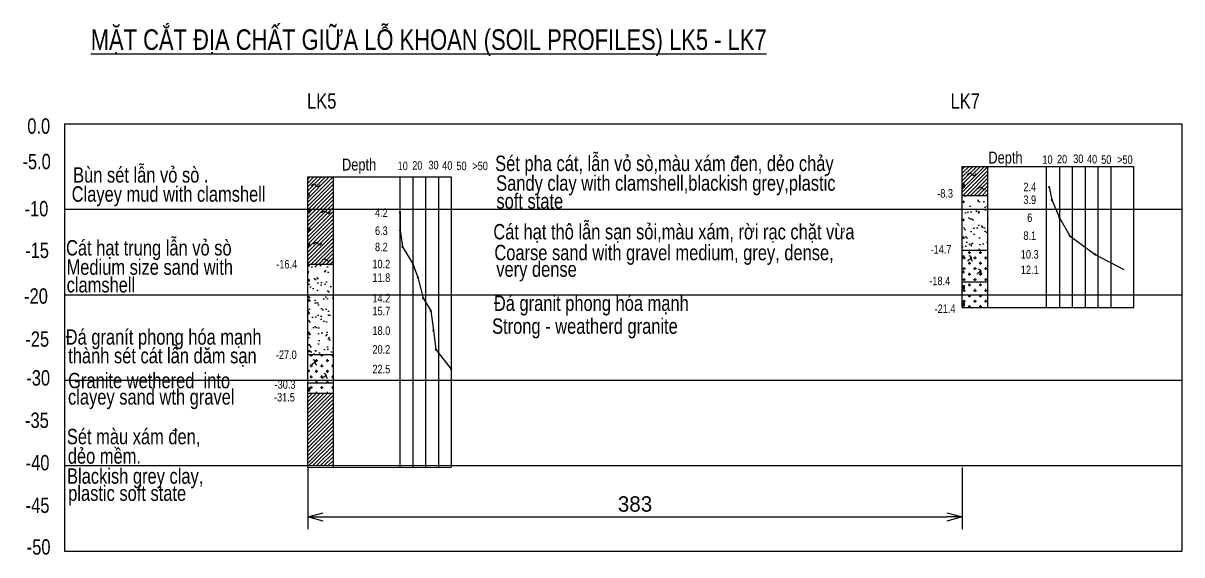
# Model space of a CAD drawing. Header units: millimetres. Extents: x -460 to 3871, y -2191 to 1614.
# Drawn here: x 788 to 1465, y -467 to -156 of the extents above; entities that cross this region are included whole.
import ezdxf
from ezdxf.enums import TextEntityAlignment as Align

# ---------------------------------------------------------------- set-up
doc = ezdxf.new("R2010")
doc.units = ezdxf.units.MM
for name, color, linetype in [('03_Dimension line', 4, 'Continuous'), ('ANN-SMTEXT', 4, 'Continuous'), ('HATCH', 8, 'Continuous'), ('Layer1', 7, 'Continuous'), ('Layer3', 7, 'Continuous'), ('Layer5', 7, 'Continuous'), ('LEGEND', 7, 'Continuous')]:
    doc.layers.add(name, color=color, linetype=linetype)
doc.layers.add('SPT Lines', color=7, linetype='Continuous', lineweight=30)
doc.styles.add('Kich Thuoc', font='vn_vni.shx')
doc.styles.add('vn_vni', font='vn_vni.shx', dxfattribs={"width": 0.8})
doc.dimstyles.new('D500', dxfattribs={"dimscale": 6, "dimtxt": 1.5, "dimasz": 1.5, "dimexe": 1.2, "dimexo": 0, "dimgap": 0.5, "dimtad": 1, "dimdec": 0, "dimzin": 0, "dimdsep": 46, "dimtxsty": 'Kich Thuoc', "dimblk": 'OPEN30', "dimcen": 0.09, "dimclrd": 256, "dimclre": 256, "dimclrt": 256, "dimadec": 0, "dimazin": 0, "dimtfac": 1, "dimtdec": 0, "dimtmove": 0, "dimatfit": 3, "dimldrblk": 'OPEN30', "dimfxl": 1, "dimtolj": 1, "dimtzin": 0, "dimarcsym": 0})

# ---------------------------------------------------------------- blocks, each defined once
blk = doc.blocks.new('WeaSym')
at = {"layer": 'Layer5'}
for points, knots in [([(0.29, 0.4), (0.22, 0.37), (0.1, 0.31), (-0.13, 0.23), (-0.3, -0.06), (-0.19, -0.64), (-0.96, -0.88), (-1.56, -1.18), (-1.63, -1.55), (-1.66, -1.7)], [0, 0, 0, 0, 0.248602, 0.391484, 0.732345, 1.135543, 1.988104, 2.650597, 3.069283, 3.069283, 3.069283, 3.069283]), ([(-1.03, 1.5), (-0.7, 1.41), (-0.06, 1.23), (0.35, 0.2), (0.38, -0.85), (0.85, -1.43), (1.06, -1.68)], [0, 0, 0, 0, 0.980013, 1.868212, 3.088691, 4.043605, 4.043605, 4.043605, 4.043605])]:
    blk.add_open_spline(points, degree=3, knots=knots, dxfattribs=at)
blk = doc.blocks.new('Mud')
at = {"layer": 'Layer1'}
blk.add_open_spline([(-2.54, -0.48), (-2.35, -0.21), (-2.01, 0.28), (-1.25, 0.76), (-0.41, 0.43), (0.13, -0.11), (0.69, -0.75), (1.53, -0.95), (2.04, -0.32), (2.26, 0.06), (2.38, 0.27)], degree=3, knots=[0, 0, 0, 0, 1.010535, 1.796684, 2.438777, 3.51977, 4.07449, 5.00931, 5.585625, 6.332998, 6.332998, 6.332998, 6.332998], dxfattribs=at)
blk = doc.blocks.new('_Open30')
at = {"color": 0, "linetype": 'ByBlock', "lineweight": -2}
for p, q in [((-1, 0.268), (0, 0)), ((0, 0), (-1, -0.268)), ((0, 0), (-1, 0))]:
    blk.add_line(p, q, dxfattribs=at)
blk = doc.blocks.new('*D14')
at = {"layer": '03_Dimension line', "lineweight": -2, "transparency": 16777216}
for p, q in [((954.04, -415.7), (954.04, -451.9)), ((1337.04, -415.7), (1337.04, -451.9)), ((963.04, -444.7), (1328.04, -444.7))]:
    blk.add_line(p, q, dxfattribs=at)
at = {"layer": 'DEFPOINTS', "color": 0, "transparency": 16777216}
for p in [(954.04, -415.7), (1337.04, -415.7), (1337.04, -444.7)]:
    blk.add_point(p, dxfattribs=at)
at = {"layer": '03_Dimension line', "lineweight": -2, "transparency": 16777216, "xscale": 9, "yscale": 9, "zscale": 9, "rotation": 180}
blk.add_blockref('_Open30', (954.04, -444.7), dxfattribs=at)
at = {"layer": '03_Dimension line', "lineweight": -2, "transparency": 16777216, "xscale": 9, "yscale": 9, "zscale": 9}
blk.add_blockref('_Open30', (1337.04, -444.7), dxfattribs=at)
at = {"layer": '03_Dimension line', "transparency": 16777216, "insert": (1145.54, -437.2), "char_height": 9, "attachment_point": 5, "style": 'Kich Thuoc'}
blk.add_mtext('\\A1;383', dxfattribs=at)

msp = doc.modelspace()

# ---------------------------------------------------------------- hatches: boundary and pattern name
at = {"layer": 'HATCH'}
h = msp.add_hatch(dxfattribs=at)
h.set_pattern_fill('ANSI31', color=256, scale=0.5, style=0)
h.paths.add_polyline_path([(1352.04, -239.58), (1337.04, -239.58), (1337.04, -249.83), (1338.04, -249.83), (1338.04, -251.83), (1337.04, -251.83), (1337.04, -256.58), (1352.04, -256.58)])
h = msp.add_hatch(dxfattribs=at)
h.set_pattern_fill('ANSI31', color=256, scale=0.5, style=0)
h.paths.add_polyline_path([(969.04, -245.7), (954.04, -245.7), (954.04, -257.7), (969.04, -257.7)])
h.paths.add_polyline_path([(969.04, -257.7), (954.04, -257.7), (954.04, -264.95), (955.04, -264.95), (955.04, -266.95), (954.04, -266.95), (954.04, -275.45), (955.04, -275.45), (955.04, -277.45), (954.04, -277.45), (954.04, -284.7), (955.04, -284.7), (955.04, -286.7), (954.04, -286.7), (954.04, -296.7), (969.04, -296.7)])
h = msp.add_hatch(dxfattribs=at)
h.set_pattern_fill('ANSI31', color=256, scale=0.5, style=0)
h.paths.add_polyline_path([(969.04, -372.2), (954.04, -372.2), (954.04, -414.7), (969.04, -414.7)])
h.paths.add_polyline_path([(930.72, -378.4), (950.17, -378.4), (950.17, -370.9), (930.72, -370.9)], flags=9)
at = {"layer": 'Layer3'}
h = msp.add_hatch(dxfattribs=at)
h.set_pattern_fill('AR-SAND', color=256, scale=0.15, style=0)
h.set_pattern_definition([(37.5, (26.036, -429.581), (-0.240005, 7.341199), [0, -5.7912, 0, -6.477, 0, -6.19125]), (7.5, (26.036, -429.581), (6.74285, 10.75238), [0, -3.1242, 0, -5.2197, 0, -2.00025]), (327.5, (21.3496, -429.581), (11.864886, 0.021558), [0, -1.905, 0, -6.858, 0, -8.9535]), (317.5, (21.35, -429.581), (11.45335, 3.34394), [0, -0.9525, 0, -4.4958, 0, -5.1435])])
h.paths.add_polyline_path([(1352.04, -256.58), (1337.04, -256.58), (1337.04, -273.08), (1352.04, -273.08)])
h.paths.add_polyline_path([(1352.04, -273.08), (1337.04, -273.08), (1337.04, -288.58), (1352.04, -288.58)])
h = msp.add_hatch(dxfattribs=at)
h.set_pattern_fill('AR-SAND', color=256, scale=0.15, style=0)
h.set_pattern_definition([(37.5, (63.0444, -435.7016), (-0.240005, 7.3412), [0, -5.7912, 0, -6.477, 0, -6.19125]), (7.5, (63.044, -435.702), (6.74285, 10.75238), [0, -3.1242, 0, -5.2197, 0, -2.00025]), (327.5, (58.358, -435.7016), (11.864886, 0.021558), [0, -1.905, 0, -6.858, 0, -8.9535]), (317.5, (58.358, -435.702), (11.45335, 3.34394), [0, -0.9525, 0, -4.4958, 0, -5.1435])])
h.paths.add_polyline_path([(969.04, -296.7), (954.04, -296.7), (954.04, -349.7), (969.04, -349.7)])
at = {"layer": 'Layer5'}
h = msp.add_hatch(dxfattribs=at)
h.set_pattern_fill('CROSS', color=256, scale=0.5, style=0)
h.set_pattern_definition([(0, (26.036, -429.5813), (3.175, 3.175), [1.5875, -4.7625]), (90, (26.8297, -430.375), (-3.175, 3.175), [1.5875, -4.7625])])
h.paths.add_polyline_path([(1352.04, -288.58), (1337.04, -288.58), (1337.04, -309.33), (1338.04, -309.33), (1338.04, -311.33), (1337.04, -311.33), (1337.04, -319.33), (1338.04, -319.33), (1338.04, -321.33), (1337.04, -321.33), (1337.04, -322.08), (1352.04, -322.08)])
h = msp.add_hatch(dxfattribs=at)
h.set_pattern_fill('CROSS', color=256, scale=0.5, style=0)
h.set_pattern_definition([(0, (63.0444, -435.7016), (3.175, 3.175), [1.5875, -4.7625]), (90, (63.838, -436.4954), (-3.175, 3.175), [1.5875, -4.7625])])
h.paths.add_polyline_path([(969.04, -349.7), (954.04, -349.7), (954.04, -366.2), (969.04, -366.2)])
h.paths.add_polyline_path([(969.04, -366.2), (954.04, -366.2), (954.04, -369.2), (955.04, -369.2), (955.04, -371.2), (954.04, -371.2), (954.04, -372.2), (969.04, -372.2)])

# ---------------------------------------------------------------- linework, layer by layer
at = {"color": 5}
msp.add_line((1465.46, -214.7), (1465.46, -464.7), dxfattribs=at)
for p, q in [((1337.04, -322.08), (1337.04, -239.58)), ((1337.04, -322.08), (1337.04, -239.7)), ((1337.04, -322.08), (1337.04, -240.08)), ((1352.04, -322.08), (1352.04, -239.58)), ((1386.34, -322.18), (1386.34, -239.68)), ((1386.34, -322.18), (1386.34, -239.68)), ((1393.84, -239.68), (1393.84, -322.18)), ((1401.34, -239.68), (1401.34, -322.18)), ((1408.84, -239.68), (1408.84, -322.18)), ((1416.34, -239.68), (1416.34, -322.18)), ((1423.84, -239.68), (1423.84, -322.18)), ((1437.34, -322.18), (1437.34, -239.58)), ((1008.05, -415.67), (1008.05, -245.67)), ((1008.05, -415.67), (1008.05, -245.67)), ((1015.55, -245.67), (1015.55, -415.67)), ((1023.05, -245.67), (1023.05, -415.67)), ((1030.55, -245.67), (1030.55, -415.67)), ((1038.05, -245.67), (1038.05, -415.67)), ((954.04, -415.7), (1038.05, -415.67))]:
    msp.add_line(p, q)
for points in [[(811.74, -214.7), (1465.46, -214.7)], [(811.74, -264.7), (1465.46, -264.7)], [(811.74, -314.7), (1465.46, -314.7)], [(811.74, -364.7), (1465.46, -364.7)], [(811.74, -464.7), (1465.46, -464.7)]]:
    msp.add_lwpolyline(points, dxfattribs=at)
for points in [[(1337.04, -239.58), (1437.34, -239.58)], [(954.04, -245.7), (1038.05, -245.7)]]:
    msp.add_lwpolyline(points)
for points in [[(1337.04, -251.83), (1337.04, -249.83), (1338.04, -249.83), (1338.04, -251.83)], [(954.04, -266.95), (954.04, -264.95), (955.04, -264.95), (955.04, -266.95)], [(954.04, -277.45), (954.04, -275.45), (955.04, -275.45), (955.04, -277.45)], [(954.04, -286.7), (954.04, -284.7), (955.04, -284.7), (955.04, -286.7)], [(1337.04, -311.33), (1337.04, -309.33), (1338.04, -309.33), (1338.04, -311.33)], [(1337.04, -321.33), (1337.04, -319.33), (1338.04, -319.33), (1338.04, -321.33)], [(954.04, -371.2), (954.04, -369.2), (955.04, -369.2), (955.04, -371.2)]]:
    msp.add_lwpolyline(points, close=True)
for points in [[(1337.04, -249.83), (1338.04, -249.83), (1337.04, -251.83), (1338.04, -251.83)], [(954.04, -264.95), (955.04, -264.95), (954.04, -266.95), (955.04, -266.95)], [(954.04, -275.45), (955.04, -275.45), (954.04, -277.45), (955.04, -277.45)], [(954.04, -284.7), (955.04, -284.7), (954.04, -286.7), (955.04, -286.7)], [(1337.04, -309.33), (1338.04, -309.33), (1337.04, -311.33), (1338.04, -311.33)], [(1337.04, -319.33), (1338.04, -319.33), (1337.04, -321.33), (1338.04, -321.33)], [(954.04, -369.2), (955.04, -369.2), (954.04, -371.2), (955.04, -371.2)]]:
    msp.add_solid(points)
at = {"layer": 'Layer1'}
msp.add_line((811.74, -214.7), (811.74, -464.7), dxfattribs=at)
at = {"layer": 'Layer1', "color": 0}
for p, q in [((954.04, -415.7), (954.04, -245.7)), ((969.04, -415.7), (969.04, -245.7))]:
    msp.add_line(p, q, dxfattribs=at)
at = {"layer": 'Layer1', "color": 5}
msp.add_line((954.04, -372.2), (969.04, -372.2), dxfattribs=at)
msp.add_lwpolyline([(811.74, -414.7), (1465.46, -414.7)], dxfattribs=at)
at = {"layer": 'LEGEND'}
for p, q in [((1337.04, -256.58), (1352.04, -256.58)), ((1337.04, -288.58), (1352.04, -288.58)), ((954.04, -296.7), (969.04, -296.7)), ((1337.04, -307.08), (1352.04, -307.08)), ((1337.04, -322.08), (1437.34, -322.08)), ((1337.04, -322.08), (1352.04, -322.08)), ((954.04, -349.7), (969.04, -349.7)), ((954.04, -366.2), (969.04, -366.2))]:
    msp.add_line(p, q, dxfattribs=at)
for centre, start, end in [((954.79, -256.2), 0, 180), ((954.79, -256.2), 180, 0), ((1337.79, -260.33), 0, 180), ((1337.79, -260.33), 180, 0), ((1337.79, -270.83), 0, 180), ((1337.79, -270.83), 180, 0), ((1337.79, -281.33), 0, 180), ((1337.79, -281.33), 180, 0), ((954.79, -297.45), 0, 180), ((954.79, -297.45), 180, 0), ((1337.79, -292.33), 0, 180), ((1337.79, -292.33), 180, 0), ((1337.79, -301.33), 0, 180), ((1337.79, -301.33), 180, 0), ((954.79, -306.2), 0, 180), ((954.79, -306.2), 180, 0), ((954.79, -317.95), 0, 180), ((954.79, -317.95), 180, 0), ((954.79, -325.45), 0, 180), ((954.79, -325.45), 180, 0), ((954.79, -336.95), 0, 180), ((954.79, -336.95), 180, 0), ((954.79, -347.7), 0, 180), ((954.79, -347.7), 180, 0), ((954.79, -359.2), 0, 180), ((954.79, -359.2), 180, 0)]:
    msp.add_arc(centre, 0.375, start, end, dxfattribs=at)
at = {"layer": 'LEGEND', "color": 1}
for centre, major_axis, start_param, end_param in [((1387.84, -251.68), (-0.375, 0), 3.141593, 6.283185), ((1387.84, -251.68), (-0.375, 0), 0, 3.141593), ((1389.34, -259.18), (-0.375, 0), 3.141593, 6.283185), ((1389.34, -259.18), (-0.375, 0), 0, 3.141593), ((1008.05, -266.67), (0.375, 0), 0, 3.141593), ((1008.05, -266.67), (0.375, 0), 3.141593, 6.283185), ((1393.84, -269.68), (-0.375, 0), 3.141593, 6.283185), ((1393.84, -269.68), (-0.375, 0), 0, 3.141593), ((1008.05, -277.17), (0.375, 0), 0, 3.141593), ((1008.05, -277.17), (0.375, 0), 3.141593, 6.283185), ((1399.84, -280.18), (-0.375, 0), 3.141593, 6.283185), ((1399.84, -280.18), (-0.375, 0), 0, 3.141593), ((1009.55, -286.67), (0.375, 0), 0, 3.141593), ((1009.55, -286.67), (0.375, 0), 3.141593, 6.283185), ((1414.84, -291.18), (-0.375, 0), 3.141593, 6.283185), ((1414.84, -291.18), (-0.375, 0), 0, 3.141593), ((1015.55, -296.67), (0.375, 0), 0, 3.141593), ((1015.55, -296.67), (0.375, 0), 3.141593, 6.283185), ((1018.55, -304.67), (0.375, 0), 0, 3.141593), ((1018.55, -304.67), (0.375, 0), 3.141593, 6.283185), ((1021.55, -316.67), (0.375, 0), 0, 3.141593), ((1021.55, -316.67), (0.375, 0), 3.141593, 6.283185), ((1026.05, -324.17), (0.375, 0), 0, 3.141593), ((1026.05, -324.17), (0.375, 0), 3.141593, 6.283185), ((1027.55, -335.67), (0.375, 0), 0, 3.141593), ((1027.55, -335.67), (0.375, 0), 3.141593, 6.283185), ((1029.05, -346.67), (0.375, 0), 0, 3.141593), ((1029.05, -346.67), (0.375, 0), 3.141593, 6.283185), ((1038.05, -358.17), (0.375, 0), 0, 3.141593), ((1038.05, -358.17), (0.375, 0), 3.141593, 6.283185)]:
    msp.add_ellipse(centre, major_axis=major_axis, ratio=0.666667, start_param=start_param, end_param=end_param, dxfattribs=at)
at = {"layer": 'SPT Lines', "color": 1}
for p, q in [((1387.84, -251.68), (1389.34, -259.18)), ((1389.34, -259.18), (1393.84, -269.68)), ((1008.05, -266.67), (1008.05, -277.17)), ((1393.84, -269.68), (1399.84, -280.18)), ((1008.05, -277.17), (1009.55, -286.67)), ((1399.84, -280.18), (1414.84, -291.18)), ((1009.55, -286.67), (1015.55, -296.67)), ((1414.84, -291.18), (1431.48, -299.86)), ((1015.55, -296.67), (1018.55, -304.67)), ((1018.55, -304.67), (1021.55, -316.67)), ((1021.55, -316.67), (1026.05, -324.17)), ((1026.05, -324.17), (1027.55, -335.67)), ((1027.55, -335.67), (1029.05, -346.67)), ((1029.05, -346.67), (1038.05, -358.17))]:
    msp.add_line(p, q, dxfattribs=at)

# ---------------------------------------------------------------- block references
at = {"layer": 'Layer1'}
for p in [(1342.49, -244.07), (958.71, -250.49), (1348.69, -252.26), (964.93, -266.28), (960.01, -284.66), (964.93, -294.23)]:
    msp.add_blockref('Mud', p, dxfattribs=at)
at = {"layer": 'Layer5'}
for p in [(1341.89, -293.28), (1347.41, -300.99), (958.08, -354.12), (964.43, -362.04)]:
    msp.add_blockref('WeaSym', p, dxfattribs=at)

# ---------------------------------------------------------------- texts
at = {"layer": 'ANN-SMTEXT', "color": 4, "style": 'vn_vni', "width": 0.8}
msp.add_text('%%UMAËT CAÉT ÑÒA CHAÁT GIÖÕA LOÃ KHOAN (SOIL PROFILES) LK5 - LK7', height=12, dxfattribs=at).set_placement((827.08, -171.38))
at = {"layer": 'Layer1', "color": 4, "style": 'vn_vni', "width": 0.8}
for s, p in [('LK5', (953.68, -205.78)), ('LK7', (1330.18, -205.81))]:
    msp.add_text(s, height=9, dxfattribs=at).set_placement(p)
at = {"layer": 'LEGEND', "color": 4, "style": 'vn_vni', "width": 0.8}
for s, height, p in [('0.0', 9, (796.68, -215.96)), ('-5.0', 9, (795.44, -236.72)), ('-8.3', 5, (1326.96, -255.39)), ('-10', 9, (795.33, -264.3)), ('-15', 9, (795.7, -288.76)), ('-14.7', 5, (1324.56, -288.12)), ('-16.4', 5, (941.75, -296.81)), ('-18.4', 5, (1323.83, -306.62)), ('-20', 9, (795.07, -315.43)), ('-21.4', 5, (1326.9, -322.83)), ('-25', 9, (795.8, -340.61)), ('-27.0', 5, (941.51, -349.81)), ('-30', 9, (796.36, -363.32)), ('-30.3', 5, (940.78, -367.2)), ('-31.5', 5, (940.44, -374.65)), ('-35', 9, (795.63, -388.13)), ('-40', 9, (796, -412.95)), ('-45', 9, (796, -437.95)), ('-50', 9, (796.61, -462.26))]:
    msp.add_text(s, height=height, dxfattribs=at).set_placement(p, align=Align.MIDDLE)
for s, height, p in [('Depth', 7, (974.11, -241.99)), ('Seùt pha caùt, laãn voû soø,maøu xaùm ñen, deûo chaûy', 9, (1063.73, -242.31)), ('Depth', 7, (1352.3, -237.9)), ('Buøn seùt laãn voû soø .', 9, (816.79, -249.03)), ('Clayey mud with clamshell', 9, (815.95, -260.25)), ('Sandy clay with clamshell,blackish grey,plastic ', 9, (1064.31, -253.82)), ('soft state', 9, (1064.45, -264.35)), ('Caùt haït thoâ laãn saïn soûi,maøu xaùm, rôøi raïc chaët vöøa', 9, (1062.65, -282.29)), ('Caùt haït trung laãn voû soø', 9, (812.65, -291.72)), ('Coarse sand with gravel medium, grey, dense, ', 9, (1063.26, -294.51)), ('Medium size sand with ', 9, (812.94, -303.02)), ('very dense', 9, (1064.38, -304.2)), ('clamshell', 9, (813, -313.36)), ('Ñaù granit phong hoùa maïnh', 9, (1062.96, -324.15)), ('Strong - weatherd granite ', 9, (1061.93, -337.54)), (' Ñaù granít phong hoùa maïnh', 9, (809.79, -343.89)), ('thaønh seùt caùt laãn daêm saïn', 9, (813.92, -354.82)), ('Granite wethered  into ', 9, (813.9, -369.41)), ('clayey sand wth gravel', 9, (813.82, -378.97)), ('Seùt maøu xaùm ñen,', 9, (813.13, -402.19)), ('deûo meàm.', 9, (813.68, -413.55)), (' Blackish grey clay,', 9, (810.58, -425.28)), ('plastic soft state', 9, (813.9, -435.33))]:
    msp.add_text(s, height=height, dxfattribs=at).set_placement(p)
for s, p in [('10', (1009.64, -239.27)), ('20', (1018.17, -239.04)), ('30', (1027.65, -238.8)), ('40', (1035.71, -239.04)), ('50', (1044.01, -239.27)), ('>50', (1054.91, -239.27)), ('10', (1386.87, -235.57)), ('20', (1395.41, -235.33)), ('30', (1404.89, -235.1)), ('40', (1412.95, -235.33)), ('50', (1421.24, -235.57)), ('>50', (1432.14, -235.57)), ('2.4', (1376.48, -251.58)), ('3.9', (1376.48, -259.08)), ('4.2', (997.13, -266.7)), ('6', (1376.48, -269.58)), ('6.3', (997.13, -277.2)), ('8.1', (1376.48, -280.08)), ('8.2', (997.13, -286.7)), ('10.3', (1376.48, -291.08)), ('10.2', (997.13, -296.7)), ('12.1', (1376.48, -300.08)), ('11.8', (997.13, -304.7)), ('14.2', (997.13, -316.7)), ('15.7', (997.13, -324.2)), ('18.0', (997.13, -335.7)), ('20.2', (997.13, -346.7)), ('22.5', (997.13, -358.2))]:
    msp.add_text(s, height=5, dxfattribs=at).set_placement(p, align=Align.MIDDLE_CENTER)

# ---------------------------------------------------------------- dimensions: what is measured, and where the dimension line sits
at = {"layer": '03_Dimension line', "color": 4}
dim = msp.add_linear_dim(base=(1337.04, -444.7), p1=(954.04, -415.7), p2=(1337.04, -415.7), dimstyle='D500', dxfattribs=at)
dim.commit()
dim.dimension.update_dxf_attribs({"geometry": '*D14', "text_midpoint": (1145.54, -437.2)})

doc.saveas('drawing.dxf')
